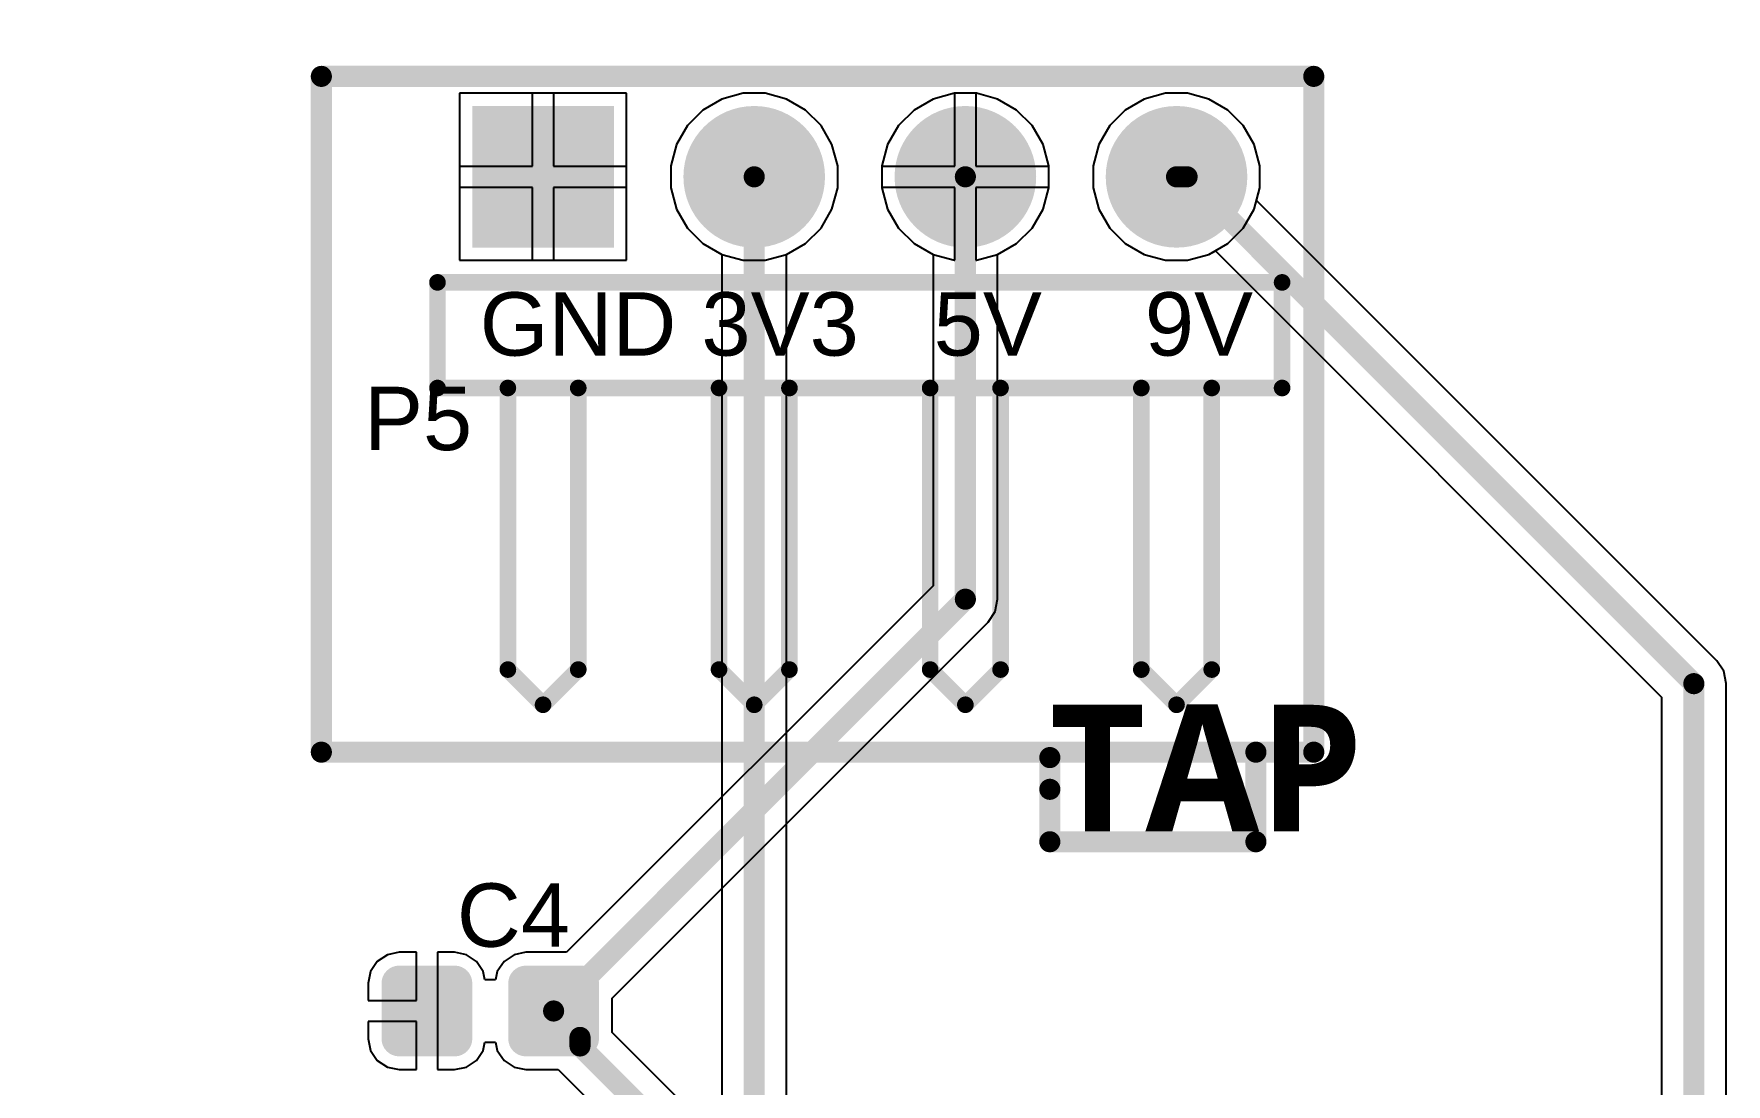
# Model space of a CAD drawing. Header units: inches. Extents: x 0.02 to 6.01, y 0.01 to 5.6.
# Drawn here: x 0.834 to 1.635, y 3.375 to 3.873 of the extents above; entities that cross this region are included whole.
import ezdxf

# ---------------------------------------------------------------- set-up
doc = ezdxf.new("R2010")
doc.units = ezdxf.units.IN
doc.header["$MEASUREMENT"] = 0
for name, color, linetype in [('Bottom Layer', 5, 'Continuous'), ('Bottom Solder', 6, 'Continuous'), ('Multi-Layer', 9, 'Continuous'), ('Pad Holes', 156, 'Continuous'), ('Top Layer', 1, 'Continuous'), ('Top Overlay', 2, 'Continuous'), ('Top Paste', 8, 'Continuous'), ('Top Solder', 216, 'Continuous')]:
    doc.layers.add(name, color=color, linetype=linetype)
doc.styles.add('Arial', font='', dxfattribs={"height": 0.2})
doc.styles.add('Segoe UI_Bold', font='', dxfattribs={"height": 0.2})
doc.styles.get('Arial').set_extended_font_data('Arial')
doc.styles.get('Segoe UI_Bold').set_extended_font_data('Segoe UI', bold=True)

# ---------------------------------------------------------------- blocks, each defined once
blk = doc.blocks.new('HDR1X4H_1')
at = {"layer": 'Bottom Layer'}
blk.add_hatch(color=5, dxfattribs=at).paths.add_polyline_path([(-0.02953, 0.02953), (0.02953, 0.02953), (0.02953, -0.02953), (-0.02953, -0.02953)])
h = blk.add_hatch(color=5, dxfattribs=at)
edge = h.paths.add_edge_path()
edge.add_arc((0.1, 0), 0.02953, 0, 360)
h = blk.add_hatch(color=5, dxfattribs=at)
edge = h.paths.add_edge_path()
edge.add_arc((0.2, 0), 0.02953, 0, 360)
h = blk.add_hatch(color=5, dxfattribs=at)
edge = h.paths.add_edge_path()
edge.add_arc((0.3, 0), 0.02953, 0, 360)
at = {"layer": 'Bottom Solder'}
blk.add_hatch(color=6, dxfattribs=at).paths.add_polyline_path([(-0.03353, 0.03353), (0.03353, 0.03353), (0.03353, -0.03353), (-0.03353, -0.03353)])
h = blk.add_hatch(color=6, dxfattribs=at)
edge = h.paths.add_edge_path()
edge.add_arc((0.1, 0), 0.03353, 0, 360)
h = blk.add_hatch(color=6, dxfattribs=at)
edge = h.paths.add_edge_path()
edge.add_arc((0.2, 0), 0.03353, 0, 360)
h = blk.add_hatch(color=6, dxfattribs=at)
edge = h.paths.add_edge_path()
edge.add_arc((0.3, 0), 0.03353, 0, 360)
at = {"layer": 'Multi-Layer'}
blk.add_hatch(color=9, dxfattribs=at).paths.add_polyline_path([(-0.02953, 0.02953), (0.02953, 0.02953), (0.02953, -0.02953), (-0.02953, -0.02953)])
h = blk.add_hatch(color=9, dxfattribs=at)
edge = h.paths.add_edge_path()
edge.add_arc((0.1, 0), 0.02953, 0, 360)
h = blk.add_hatch(color=9, dxfattribs=at)
edge = h.paths.add_edge_path()
edge.add_arc((0.2, 0), 0.02953, 0, 360)
h = blk.add_hatch(color=9, dxfattribs=at)
edge = h.paths.add_edge_path()
edge.add_arc((0.3, 0), 0.02953, 0, 360)
at = {"layer": 'Pad Holes'}
h = blk.add_hatch(color=7, dxfattribs=at)
edge = h.paths.add_edge_path()
edge.add_arc((0, 0), 0.01772, 0, 360)
h = blk.add_hatch(color=7, dxfattribs=at)
edge = h.paths.add_edge_path()
edge.add_arc((0.1, 0), 0.01772, 0, 360)
h = blk.add_hatch(color=7, dxfattribs=at)
edge = h.paths.add_edge_path()
edge.add_arc((0.2, 0), 0.01772, 0, 360)
h = blk.add_hatch(color=7, dxfattribs=at)
edge = h.paths.add_edge_path()
edge.add_arc((0.3, 0), 0.01772, 0, 360)
at = {"layer": 'Top Layer'}
blk.add_hatch(color=1, dxfattribs=at).paths.add_polyline_path([(-0.02953, 0.02953), (0.02953, 0.02953), (0.02953, -0.02953), (-0.02953, -0.02953)])
h = blk.add_hatch(color=1, dxfattribs=at)
edge = h.paths.add_edge_path()
edge.add_arc((0.1, 0), 0.02953, 0, 360)
h = blk.add_hatch(color=1, dxfattribs=at)
edge = h.paths.add_edge_path()
edge.add_arc((0.2, 0), 0.02953, 0, 360)
h = blk.add_hatch(color=1, dxfattribs=at)
edge = h.paths.add_edge_path()
edge.add_arc((0.3, 0), 0.02953, 0, 360)
at = {"layer": 'Top Solder'}
blk.add_hatch(color=216, dxfattribs=at).paths.add_polyline_path([(-0.03353, 0.03353), (0.03353, 0.03353), (0.03353, -0.03353), (-0.03353, -0.03353)])
h = blk.add_hatch(color=216, dxfattribs=at)
edge = h.paths.add_edge_path()
edge.add_arc((0.1, 0), 0.03353, 0, 360)
h = blk.add_hatch(color=216, dxfattribs=at)
edge = h.paths.add_edge_path()
edge.add_arc((0.2, 0), 0.03353, 0, 360)
h = blk.add_hatch(color=216, dxfattribs=at)
edge = h.paths.add_edge_path()
edge.add_arc((0.3, 0), 0.03353, 0, 360)
at = {"layer": 'Top Overlay'}
for points in [[(-0.05, -0.05, 0.00787, 0.00787, 0), (0.35, -0.05, 0.00787, 0.00787, 0)], [(-0.05, -0.1, 0.00787, 0.00787, 0), (-0.05, -0.05, 0.00787, 0.00787, 0)], [(0.35, -0.1, 0.00787, 0.00787, 0), (0.35, -0.05, 0.00787, 0.00787, 0)], [(-0.05, -0.1, 0.00787, 0.00787, 0), (0.35, -0.1, 0.00787, 0.00787, 0)], [(-0.01667, -0.23333, 0.00787, 0.00787, 0), (-0.01667, -0.1, 0.00787, 0.00787, 0)], [(0.01667, -0.23333, 0.00787, 0.00787, 0), (0.01667, -0.1, 0.00787, 0.00787, 0)], [(0.08333, -0.23333, 0.00787, 0.00787, 0), (0.08333, -0.1, 0.00787, 0.00787, 0)], [(0.11667, -0.23333, 0.00787, 0.00787, 0), (0.11667, -0.1, 0.00787, 0.00787, 0)], [(0.18333, -0.23333, 0.00787, 0.00787, 0), (0.18333, -0.1, 0.00787, 0.00787, 0)], [(0.21667, -0.23333, 0.00787, 0.00787, 0), (0.21667, -0.1, 0.00787, 0.00787, 0)], [(0.28333, -0.23333, 0.00787, 0.00787, 0), (0.28333, -0.1, 0.00787, 0.00787, 0)], [(0.31667, -0.23333, 0.00787, 0.00787, 0), (0.31667, -0.1, 0.00787, 0.00787, 0)], [(-0.01667, -0.23333, 0.00787, 0.00787, 0), (0, -0.25, 0.00787, 0.00787, 0)], [(0, -0.25, 0.00787, 0.00787, 0), (0.01667, -0.23333, 0.00787, 0.00787, 0)], [(0.08333, -0.23333, 0.00787, 0.00787, 0), (0.1, -0.25, 0.00787, 0.00787, 0)], [(0.1, -0.25, 0.00787, 0.00787, 0), (0.11667, -0.23333, 0.00787, 0.00787, 0)], [(0.18333, -0.23333, 0.00787, 0.00787, 0), (0.2, -0.25, 0.00787, 0.00787, 0)], [(0.2, -0.25, 0.00787, 0.00787, 0), (0.21667, -0.23333, 0.00787, 0.00787, 0)], [(0.28333, -0.23333, 0.00787, 0.00787, 0), (0.3, -0.25, 0.00787, 0.00787, 0)], [(0.3, -0.25, 0.00787, 0.00787, 0), (0.31667, -0.23333, 0.00787, 0.00787, 0)]]:
    blk.add_lwpolyline(points, format="xyseb", dxfattribs=at)
for points in [[(-0.05197, -0.05, 0.00394, 0.00394, 1), (-0.04803, -0.05, 0.00394, 0.00394, 1)], [(-0.05197, -0.05, 0.00394, 0.00394, 1), (-0.04803, -0.05, 0.00394, 0.00394, 1)], [(0.34803, -0.05, 0.00394, 0.00394, 1), (0.35197, -0.05, 0.00394, 0.00394, 1)], [(0.34803, -0.05, 0.00394, 0.00394, 1), (0.35197, -0.05, 0.00394, 0.00394, 1)], [(-0.05197, -0.1, 0.00394, 0.00394, 1), (-0.04803, -0.1, 0.00394, 0.00394, 1)], [(-0.05197, -0.1, 0.00394, 0.00394, 1), (-0.04803, -0.1, 0.00394, 0.00394, 1)], [(-0.01863, -0.1, 0.00394, 0.00394, 1), (-0.0147, -0.1, 0.00394, 0.00394, 1)], [(0.0147, -0.1, 0.00394, 0.00394, 1), (0.01864, -0.1, 0.00394, 0.00394, 1)], [(0.08137, -0.1, 0.00394, 0.00394, 1), (0.0853, -0.1, 0.00394, 0.00394, 1)], [(0.1147, -0.1, 0.00394, 0.00394, 1), (0.11864, -0.1, 0.00394, 0.00394, 1)], [(0.18136, -0.1, 0.00394, 0.00394, 1), (0.1853, -0.1, 0.00394, 0.00394, 1)], [(0.2147, -0.1, 0.00394, 0.00394, 1), (0.21863, -0.1, 0.00394, 0.00394, 1)], [(0.28136, -0.1, 0.00394, 0.00394, 1), (0.2853, -0.1, 0.00394, 0.00394, 1)], [(0.3147, -0.1, 0.00394, 0.00394, 1), (0.31863, -0.1, 0.00394, 0.00394, 1)], [(0.34803, -0.1, 0.00394, 0.00394, 1), (0.35197, -0.1, 0.00394, 0.00394, 1)], [(0.34803, -0.1, 0.00394, 0.00394, 1), (0.35197, -0.1, 0.00394, 0.00394, 1)], [(-0.01863, -0.23333, 0.00394, 0.00394, 1), (-0.0147, -0.23333, 0.00394, 0.00394, 1)], [(-0.01863, -0.23333, 0.00394, 0.00394, 1), (-0.0147, -0.23333, 0.00394, 0.00394, 1)], [(0.0147, -0.23333, 0.00394, 0.00394, 1), (0.01864, -0.23333, 0.00394, 0.00394, 1)], [(0.0147, -0.23333, 0.00394, 0.00394, 1), (0.01864, -0.23333, 0.00394, 0.00394, 1)], [(0.08137, -0.23333, 0.00394, 0.00394, 1), (0.0853, -0.23333, 0.00394, 0.00394, 1)], [(0.08137, -0.23333, 0.00394, 0.00394, 1), (0.0853, -0.23333, 0.00394, 0.00394, 1)], [(0.1147, -0.23333, 0.00394, 0.00394, 1), (0.11864, -0.23333, 0.00394, 0.00394, 1)], [(0.1147, -0.23333, 0.00394, 0.00394, 1), (0.11864, -0.23333, 0.00394, 0.00394, 1)], [(0.18136, -0.23333, 0.00394, 0.00394, 1), (0.1853, -0.23333, 0.00394, 0.00394, 1)], [(0.18136, -0.23333, 0.00394, 0.00394, 1), (0.1853, -0.23333, 0.00394, 0.00394, 1)], [(0.2147, -0.23333, 0.00394, 0.00394, 1), (0.21863, -0.23333, 0.00394, 0.00394, 1)], [(0.2147, -0.23333, 0.00394, 0.00394, 1), (0.21863, -0.23333, 0.00394, 0.00394, 1)], [(0.28136, -0.23333, 0.00394, 0.00394, 1), (0.2853, -0.23333, 0.00394, 0.00394, 1)], [(0.28136, -0.23333, 0.00394, 0.00394, 1), (0.2853, -0.23333, 0.00394, 0.00394, 1)], [(0.3147, -0.23333, 0.00394, 0.00394, 1), (0.31863, -0.23333, 0.00394, 0.00394, 1)], [(0.3147, -0.23333, 0.00394, 0.00394, 1), (0.31863, -0.23333, 0.00394, 0.00394, 1)], [(-0.00197, -0.25, 0.00394, 0.00394, 1), (0.00197, -0.25, 0.00394, 0.00394, 1)], [(-0.00197, -0.25, 0.00394, 0.00394, 1), (0.00197, -0.25, 0.00394, 0.00394, 1)], [(0.09803, -0.25, 0.00394, 0.00394, 1), (0.10197, -0.25, 0.00394, 0.00394, 1)], [(0.09803, -0.25, 0.00394, 0.00394, 1), (0.10197, -0.25, 0.00394, 0.00394, 1)], [(0.19803, -0.25, 0.00394, 0.00394, 1), (0.20197, -0.25, 0.00394, 0.00394, 1)], [(0.19803, -0.25, 0.00394, 0.00394, 1), (0.20197, -0.25, 0.00394, 0.00394, 1)], [(0.29803, -0.25, 0.00394, 0.00394, 1), (0.30197, -0.25, 0.00394, 0.00394, 1)], [(0.29803, -0.25, 0.00394, 0.00394, 1), (0.30197, -0.25, 0.00394, 0.00394, 1)]]:
    blk.add_lwpolyline(points, format="xyseb", close=True, dxfattribs=at)
blk = doc.blocks.new('C0603_29')
at = {"layer": 'Top Layer'}
h = blk.add_hatch(color=1, dxfattribs=at)
edge = h.paths.add_edge_path()
edge.add_arc((0.01312, 0.04312), 0.00438, 0, 90)
edge.add_line((0.01312, 0.0475), (-0.01312, 0.0475))
edge.add_arc((-0.01312, 0.04312), 0.00438, 90, 180)
edge.add_line((-0.0175, 0.04312), (-0.0175, 0.01688))
edge.add_arc((-0.01312, 0.01688), 0.00438, 180, 270)
edge.add_line((-0.01312, 0.0125), (0.01312, 0.0125))
edge.add_arc((0.01312, 0.01688), 0.00438, 270, 360)
edge.add_line((0.0175, 0.01688), (0.0175, 0.04312))
h = blk.add_hatch(color=1, dxfattribs=at)
edge = h.paths.add_edge_path()
edge.add_arc((0.01312, -0.01688), 0.00438, 0, 90)
edge.add_line((0.01312, -0.0125), (-0.01312, -0.0125))
edge.add_arc((-0.01312, -0.01688), 0.00438, 90, 180)
edge.add_line((-0.0175, -0.01688), (-0.0175, -0.04312))
edge.add_arc((-0.01312, -0.04312), 0.00438, 180, 270)
edge.add_line((-0.01312, -0.0475), (0.01312, -0.0475))
edge.add_arc((0.01312, -0.04312), 0.00438, 270, 360)
edge.add_line((0.0175, -0.04312), (0.0175, -0.01688))
at = {"layer": 'Top Paste'}
h = blk.add_hatch(color=8, dxfattribs=at)
edge = h.paths.add_edge_path()
edge.add_arc((0.01312, 0.04312), 0.00438, 0, 90)
edge.add_line((0.01312, 0.0475), (-0.01312, 0.0475))
edge.add_arc((-0.01312, 0.04312), 0.00438, 90, 180)
edge.add_line((-0.0175, 0.04312), (-0.0175, 0.01688))
edge.add_arc((-0.01312, 0.01688), 0.00438, 180, 270)
edge.add_line((-0.01312, 0.0125), (0.01312, 0.0125))
edge.add_arc((0.01312, 0.01688), 0.00438, 270, 360)
edge.add_line((0.0175, 0.01688), (0.0175, 0.04312))
h = blk.add_hatch(color=8, dxfattribs=at)
edge = h.paths.add_edge_path()
edge.add_arc((0.01312, -0.01688), 0.00438, 0, 90)
edge.add_line((0.01312, -0.0125), (-0.01312, -0.0125))
edge.add_arc((-0.01312, -0.01688), 0.00438, 90, 180)
edge.add_line((-0.0175, -0.01688), (-0.0175, -0.04312))
edge.add_arc((-0.01312, -0.04312), 0.00438, 180, 270)
edge.add_line((-0.01312, -0.0475), (0.01312, -0.0475))
edge.add_arc((0.01312, -0.04312), 0.00438, 270, 360)
edge.add_line((0.0175, -0.04312), (0.0175, -0.01688))
at = {"layer": 'Top Solder'}
h = blk.add_hatch(color=216, dxfattribs=at)
edge = h.paths.add_edge_path()
edge.add_arc((0.01312, 0.04312), 0.00838, 0, 90)
edge.add_line((0.01312, 0.0515), (-0.01312, 0.0515))
edge.add_arc((-0.01312, 0.04312), 0.00838, 90, 180)
edge.add_line((-0.0215, 0.04312), (-0.0215, 0.01688))
edge.add_arc((-0.01312, 0.01688), 0.00838, 180, 270)
edge.add_line((-0.01312, 0.0085), (0.01312, 0.0085))
edge.add_arc((0.01312, 0.01688), 0.00838, 270, 360)
edge.add_line((0.0215, 0.01688), (0.0215, 0.04312))
h = blk.add_hatch(color=216, dxfattribs=at)
edge = h.paths.add_edge_path()
edge.add_arc((0.01312, -0.01688), 0.00838, 0, 90)
edge.add_line((0.01312, -0.0085), (-0.01312, -0.0085))
edge.add_arc((-0.01312, -0.01688), 0.00838, 90, 180)
edge.add_line((-0.0215, -0.01688), (-0.0215, -0.04312))
edge.add_arc((-0.01312, -0.04312), 0.00838, 180, 270)
edge.add_line((-0.01312, -0.0515), (0.01312, -0.0515))
edge.add_arc((0.01312, -0.04312), 0.00838, 270, 360)
edge.add_line((0.0215, -0.04312), (0.0215, -0.01688))

msp = doc.modelspace()

# ---------------------------------------------------------------- linework, layer by layer
at = {"layer": 'Bottom Layer'}
for p, q in [((1.11453, 3.84453), (1.03547, 3.84453)), ((1.03547, 3.84453), (1.03547, 3.76547)), ((1.11453, 3.76547), (1.11453, 3.84453)), ((1.15974, 3.84183), (1.15073, 3.83663)), ((1.1698, 3.84453), (1.15974, 3.84183)), ((1.1802, 3.84453), (1.1698, 3.84453)), ((1.19026, 3.84183), (1.1802, 3.84453)), ((1.19927, 3.83663), (1.19026, 3.84183)), ((1.25974, 3.84183), (1.25073, 3.83663)), ((1.2698, 3.84453), (1.25974, 3.84183)), ((1.27, 3.84453), (1.2698, 3.84453)), ((1.27, 3.81), (1.27, 3.84453)), ((1.2802, 3.84453), (1.28, 3.84453)), ((1.28, 3.84453), (1.28, 3.81)), ((1.29026, 3.84183), (1.2802, 3.84453)), ((1.29927, 3.83663), (1.29026, 3.84183)), ((1.35974, 3.84183), (1.35073, 3.83663)), ((1.3698, 3.84453), (1.35974, 3.84183)), ((1.3802, 3.84453), (1.3698, 3.84453)), ((1.39026, 3.84183), (1.3802, 3.84453)), ((1.39927, 3.83663), (1.39026, 3.84183)), ((1.15073, 3.83663), (1.14337, 3.82927)), ((1.20663, 3.82927), (1.19927, 3.83663)), ((1.25073, 3.83663), (1.24337, 3.82927)), ((1.30663, 3.82927), (1.29927, 3.83663)), ((1.35073, 3.83663), (1.34337, 3.82927)), ((1.40663, 3.82927), (1.39927, 3.83663)), ((1.14337, 3.82927), (1.13817, 3.82026)), ((1.21183, 3.82026), (1.20663, 3.82927)), ((1.24337, 3.82927), (1.23817, 3.82026)), ((1.31183, 3.82026), (1.30663, 3.82927)), ((1.34337, 3.82927), (1.33817, 3.82026)), ((1.41183, 3.82026), (1.40663, 3.82927)), ((1.13817, 3.82026), (1.13547, 3.8102)), ((1.21453, 3.8102), (1.21183, 3.82026)), ((1.23817, 3.82026), (1.23547, 3.8102)), ((1.31453, 3.8102), (1.31183, 3.82026)), ((1.33817, 3.82026), (1.33547, 3.8102)), ((1.41453, 3.8102), (1.41183, 3.82026)), ((1.13547, 3.8102), (1.13547, 3.7998)), ((1.21453, 3.7998), (1.21453, 3.8102)), ((1.23547, 3.8102), (1.23547, 3.81)), ((1.23547, 3.81), (1.27, 3.81)), ((1.28, 3.81), (1.31453, 3.81)), ((1.31453, 3.81), (1.31453, 3.8102)), ((1.33547, 3.8102), (1.33547, 3.7998)), ((1.41453, 3.7998), (1.41453, 3.8102)), ((1.13547, 3.7998), (1.13817, 3.78974)), ((1.21183, 3.78974), (1.21453, 3.7998)), ((1.27, 3.8), (1.23547, 3.8)), ((1.23547, 3.8), (1.23547, 3.7998)), ((1.23547, 3.7998), (1.23817, 3.78974)), ((1.27, 3.76547), (1.27, 3.8)), ((1.31453, 3.8), (1.28, 3.8)), ((1.28, 3.8), (1.28, 3.76547)), ((1.31183, 3.78974), (1.31453, 3.7998)), ((1.31453, 3.7998), (1.31453, 3.8)), ((1.33547, 3.7998), (1.33817, 3.78974)), ((1.41183, 3.78974), (1.41453, 3.7998)), ((1.13817, 3.78974), (1.14337, 3.78073)), ((1.20663, 3.78073), (1.21183, 3.78974)), ((1.23817, 3.78974), (1.24337, 3.78073)), ((1.30663, 3.78073), (1.31183, 3.78974)), ((1.33817, 3.78974), (1.34337, 3.78073)), ((1.40663, 3.78073), (1.41183, 3.78974)), ((1.14337, 3.78073), (1.15073, 3.77337)), ((1.19927, 3.77337), (1.20663, 3.78073)), ((1.24337, 3.78073), (1.25073, 3.77337)), ((1.29927, 3.77337), (1.30663, 3.78073)), ((1.34337, 3.78073), (1.35073, 3.77337)), ((1.39927, 3.77337), (1.40663, 3.78073)), ((1.15073, 3.77337), (1.15971, 3.76819)), ((1.15971, 3.76819), (1.15971, 2.91)), ((1.19029, 3.76819), (1.19927, 3.77337)), ((1.19029, 2.91633), (1.19029, 3.76819)), ((1.25073, 3.77337), (1.25974, 3.76817)), ((1.25974, 3.76817), (1.2698, 3.76547)), ((1.2802, 3.76547), (1.29026, 3.76817)), ((1.29026, 3.76817), (1.29927, 3.77337)), ((1.35073, 3.77337), (1.35974, 3.76817)), ((1.35974, 3.76817), (1.3698, 3.76547)), ((1.3802, 3.76547), (1.39026, 3.76817)), ((1.39026, 3.76817), (1.39927, 3.77337)), ((1.03547, 3.76547), (1.11453, 3.76547)), ((1.2698, 3.76547), (1.27, 3.76547)), ((1.28, 3.76547), (1.2802, 3.76547)), ((1.3698, 3.76547), (1.3802, 3.76547))]:
    msp.add_line(p, q, dxfattribs=at)
for points in [[(0.03105, 3.43932, 0.01, 0.01, -0.226289), (1.45775, 5.59472, 0.01, 0.01, 0)], [(1.175, 2.91, 0.01, 0.01, 0), (1.175, 3.805, 0.01, 0.01, 0)]]:
    msp.add_lwpolyline(points, format="xyseb", dxfattribs=at)
msp.add_lwpolyline([(1.1725, 3.805, 0.005, 0.005, 1), (1.1775, 3.805, 0.005, 0.005, 1)], format="xyseb", close=True, dxfattribs=at)
at = {"layer": 'Top Layer'}
for p, q in [((1.07, 3.84453), (1.03547, 3.84453)), ((1.03547, 3.84453), (1.03547, 3.81)), ((1.07, 3.81), (1.07, 3.84453)), ((1.11453, 3.84453), (1.08, 3.84453)), ((1.08, 3.84453), (1.08, 3.81)), ((1.11453, 3.81), (1.11453, 3.84453)), ((1.15974, 3.84183), (1.15073, 3.83663)), ((1.1698, 3.84453), (1.15974, 3.84183)), ((1.1802, 3.84453), (1.1698, 3.84453)), ((1.19026, 3.84183), (1.1802, 3.84453)), ((1.19927, 3.83663), (1.19026, 3.84183)), ((1.25974, 3.84183), (1.25073, 3.83663)), ((1.2698, 3.84453), (1.25974, 3.84183)), ((1.2802, 3.84453), (1.2698, 3.84453)), ((1.29026, 3.84183), (1.2802, 3.84453)), ((1.29927, 3.83663), (1.29026, 3.84183)), ((1.35974, 3.84183), (1.35073, 3.83663)), ((1.3698, 3.84453), (1.35974, 3.84183)), ((1.3802, 3.84453), (1.3698, 3.84453)), ((1.39026, 3.84183), (1.3802, 3.84453)), ((1.39927, 3.83663), (1.39026, 3.84183)), ((1.15073, 3.83663), (1.14337, 3.82927)), ((1.20663, 3.82927), (1.19927, 3.83663)), ((1.25073, 3.83663), (1.24337, 3.82927)), ((1.30663, 3.82927), (1.29927, 3.83663)), ((1.35073, 3.83663), (1.34337, 3.82927)), ((1.40663, 3.82927), (1.39927, 3.83663)), ((1.14337, 3.82927), (1.13817, 3.82026)), ((1.21183, 3.82026), (1.20663, 3.82927)), ((1.24337, 3.82927), (1.23817, 3.82026)), ((1.31183, 3.82026), (1.30663, 3.82927)), ((1.34337, 3.82927), (1.33817, 3.82026)), ((1.41183, 3.82026), (1.40663, 3.82927)), ((1.13817, 3.82026), (1.13547, 3.8102)), ((1.21453, 3.8102), (1.21183, 3.82026)), ((1.23817, 3.82026), (1.23547, 3.8102)), ((1.31453, 3.8102), (1.31183, 3.82026)), ((1.33817, 3.82026), (1.33547, 3.8102)), ((1.41453, 3.8102), (1.41183, 3.82026)), ((1.03547, 3.81), (1.07, 3.81)), ((1.08, 3.81), (1.11453, 3.81)), ((1.13547, 3.8102), (1.13547, 3.7998)), ((1.21453, 3.7998), (1.21453, 3.8102)), ((1.23547, 3.8102), (1.23547, 3.7998)), ((1.31453, 3.7998), (1.31453, 3.8102)), ((1.33547, 3.8102), (1.33547, 3.7998)), ((1.41453, 3.7998), (1.41453, 3.8102)), ((1.07, 3.8), (1.03547, 3.8)), ((1.03547, 3.8), (1.03547, 3.76547)), ((1.07, 3.76547), (1.07, 3.8)), ((1.11453, 3.8), (1.08, 3.8)), ((1.08, 3.8), (1.08, 3.76547)), ((1.11453, 3.76547), (1.11453, 3.8)), ((1.13547, 3.7998), (1.13817, 3.78974)), ((1.21183, 3.78974), (1.21453, 3.7998)), ((1.23547, 3.7998), (1.23817, 3.78974)), ((1.31183, 3.78974), (1.31453, 3.7998)), ((1.33547, 3.7998), (1.33817, 3.78974)), ((1.4129, 3.79373), (1.41453, 3.7998)), ((1.63081, 3.57581), (1.4129, 3.79373)), ((1.13817, 3.78974), (1.14337, 3.78073)), ((1.20663, 3.78073), (1.21183, 3.78974)), ((1.23817, 3.78974), (1.24337, 3.78073)), ((1.30663, 3.78073), (1.31183, 3.78974)), ((1.33817, 3.78974), (1.34337, 3.78073)), ((1.14337, 3.78073), (1.15073, 3.77337)), ((1.19927, 3.77337), (1.20663, 3.78073)), ((1.24337, 3.78073), (1.25073, 3.77337)), ((1.29927, 3.77337), (1.30663, 3.78073)), ((1.34337, 3.78073), (1.35073, 3.77337)), ((1.15073, 3.77337), (1.15974, 3.76817)), ((1.15974, 3.76817), (1.1698, 3.76547)), ((1.1802, 3.76547), (1.19026, 3.76817)), ((1.19026, 3.76817), (1.19927, 3.77337)), ((1.25073, 3.77337), (1.25971, 3.76819)), ((1.25971, 3.76819), (1.25971, 3.61133)), ((1.29029, 3.76819), (1.29927, 3.77337)), ((1.29029, 3.605), (1.29029, 3.76819)), ((1.35073, 3.77337), (1.35974, 3.76817)), ((1.35974, 3.76817), (1.3698, 3.76547)), ((1.3802, 3.76547), (1.39026, 3.76817)), ((1.39026, 3.76817), (1.39339, 3.76998)), ((1.39339, 3.76998), (1.60471, 3.55866)), ((1.03547, 3.76547), (1.07, 3.76547)), ((1.08, 3.76547), (1.11453, 3.76547)), ((1.1698, 3.76547), (1.1802, 3.76547)), ((1.3698, 3.76547), (1.3802, 3.76547)), ((1.25971, 3.61133), (1.08615, 3.43778)), ((1.28581, 3.59419), (1.28913, 3.59915)), ((1.28913, 3.59915), (1.29029, 3.605)), ((1.10778, 3.41615), (1.28581, 3.59419)), ((1.63413, 3.57085), (1.63081, 3.57581)), ((1.63529, 3.565), (1.63413, 3.57085)), ((1.60471, 3.55866), (1.60471, 3.06633)), ((1.63529, 3.06), (1.63529, 3.565)), ((0.99651, 3.43349), (0.99333, 3.42873)), ((1.00127, 3.43667), (0.99651, 3.43349)), ((1.00687, 3.43778), (1.00127, 3.43667)), ((1.015, 3.43778), (1.00687, 3.43778)), ((1.015, 3.415), (1.015, 3.43778)), ((1.03313, 3.43778), (1.025, 3.43778)), ((1.025, 3.43778), (1.025, 3.41)), ((1.03873, 3.43667), (1.03313, 3.43778)), ((1.04349, 3.43349), (1.03873, 3.43667)), ((1.04667, 3.42873), (1.04349, 3.43349)), ((1.05651, 3.43349), (1.05333, 3.42873)), ((1.06127, 3.43667), (1.05651, 3.43349)), ((1.06688, 3.43778), (1.06127, 3.43667)), ((1.08615, 3.43778), (1.06688, 3.43778)), ((0.99333, 3.42873), (0.99222, 3.42313)), ((0.99222, 3.42313), (0.99222, 3.415)), ((1.04745, 3.42479), (1.04667, 3.42873)), ((1.05255, 3.42479), (1.04745, 3.42479)), ((1.05333, 3.42873), (1.05255, 3.42479)), ((0.99222, 3.415), (1.015, 3.415)), ((1.10778, 3.39979), (1.10778, 3.41615)), ((1.025, 3.41), (1.025, 3.38222)), ((1.015, 3.405), (0.99222, 3.405)), ((0.99222, 3.405), (0.99222, 3.39688)), ((1.015, 3.38222), (1.015, 3.405)), ((1.16175, 3.34583), (1.10778, 3.39979)), ((0.99222, 3.39688), (0.99333, 3.39127)), ((0.99333, 3.39127), (0.99651, 3.38651)), ((1.04349, 3.38651), (1.04667, 3.39127)), ((1.04667, 3.39127), (1.04745, 3.39521)), ((1.04745, 3.39521), (1.05255, 3.39521)), ((1.05255, 3.39521), (1.05333, 3.39127)), ((1.05333, 3.39127), (1.05651, 3.38651)), ((0.99651, 3.38651), (1.00127, 3.38333)), ((1.00127, 3.38333), (1.00687, 3.38222)), ((1.00687, 3.38222), (1.015, 3.38222)), ((1.025, 3.38222), (1.03313, 3.38222)), ((1.03313, 3.38222), (1.03873, 3.38333)), ((1.03873, 3.38333), (1.04349, 3.38651)), ((1.05651, 3.38651), (1.06127, 3.38333)), ((1.06127, 3.38333), (1.06688, 3.38222)), ((1.06688, 3.38222), (1.0821, 3.38222)), ((1.0821, 3.38222), (1.14012, 3.3242))]:
    msp.add_line(p, q, dxfattribs=at)
for points in [[(0.02921, 3.43752, 0.01, 0.01, -0.226289), (1.45591, 5.59291, 0.01, 0.01, 0)], [(1.275, 3.605, 0.01, 0.01, 0), (1.275, 3.805, 0.01, 0.01, 0)], [(1.375, 3.805, 0.01, 0.01, 0), (1.38, 3.805, 0.01, 0.01, 0)], [(1.38, 3.805, 0.01, 0.01, 0), (1.62, 3.565, 0.01, 0.01, 0)], [(1.08, 3.41, 0.01, 0.01, 0), (1.275, 3.605, 0.01, 0.01, 0)], [(1.62, 3.06, 0.01, 0.01, 0), (1.62, 3.565, 0.01, 0.01, 0)], [(1.08, 3.41, 0.01, 0.01, 0), (1.0925, 3.3975, 0.01, 0.01, 0)], [(1.0925, 3.39344, 0.01, 0.01, 0), (1.0925, 3.3975, 0.01, 0.01, 0)], [(1.0925, 3.39344, 0.01, 0.01, 0), (1.26094, 3.225, 0.01, 0.01, 0)]]:
    msp.add_lwpolyline(points, format="xyseb", dxfattribs=at)
for points in [[(1.2725, 3.805, 0.005, 0.005, 1), (1.2775, 3.805, 0.005, 0.005, 1)], [(1.3725, 3.805, 0.005, 0.005, 1), (1.3775, 3.805, 0.005, 0.005, 1)], [(1.3775, 3.805, 0.005, 0.005, 1), (1.3825, 3.805, 0.005, 0.005, 1)], [(1.3775, 3.805, 0.005, 0.005, 1), (1.3825, 3.805, 0.005, 0.005, 1)], [(1.2725, 3.605, 0.005, 0.005, 1), (1.2775, 3.605, 0.005, 0.005, 1)], [(1.2725, 3.605, 0.005, 0.005, 1), (1.2775, 3.605, 0.005, 0.005, 1)], [(1.6175, 3.565, 0.005, 0.005, 1), (1.6225, 3.565, 0.005, 0.005, 1)], [(1.6175, 3.565, 0.005, 0.005, 1), (1.6225, 3.565, 0.005, 0.005, 1)], [(1.0775, 3.41, 0.005, 0.005, 1), (1.0825, 3.41, 0.005, 0.005, 1)], [(1.0775, 3.41, 0.005, 0.005, 1), (1.0825, 3.41, 0.005, 0.005, 1)], [(1.09, 3.3975, 0.005, 0.005, 1), (1.095, 3.3975, 0.005, 0.005, 1)], [(1.09, 3.3975, 0.005, 0.005, 1), (1.095, 3.3975, 0.005, 0.005, 1)], [(1.09, 3.39344, 0.005, 0.005, 1), (1.095, 3.39344, 0.005, 0.005, 1)], [(1.09, 3.39344, 0.005, 0.005, 1), (1.095, 3.39344, 0.005, 0.005, 1)]]:
    msp.add_lwpolyline(points, format="xyseb", close=True, dxfattribs=at)
at = {"layer": 'Top Overlay'}
for points in [[(0.97, 3.53256, 0.01, 0.01, 0), (0.97, 3.85256, 0.01, 0.01, 0)], [(0.97, 3.85256, 0.01, 0.01, 0), (1.44, 3.85256, 0.01, 0.01, 0)], [(1.44, 3.53256, 0.01, 0.01, 0), (1.44, 3.85256, 0.01, 0.01, 0)], [(0.97, 3.53256, 0.01, 0.01, 0), (1.44, 3.53256, 0.01, 0.01, 0)], [(1.315, 3.51497, 0.01, 0.01, 0), (1.315, 3.53, 0.01, 0.01, 0)], [(1.41259, 3.49014, 0.01, 0.01, 0), (1.41259, 3.53256, 0.01, 0.01, 0)], [(1.315, 3.49014, 0.01, 0.01, 0), (1.315, 3.51497, 0.01, 0.01, 0)], [(1.315, 3.49014, 0.01, 0.01, 0), (1.41259, 3.49014, 0.01, 0.01, 0)]]:
    msp.add_lwpolyline(points, format="xyseb", dxfattribs=at)
for points in [[(0.9675, 3.85256, 0.005, 0.005, 1), (0.9725, 3.85256, 0.005, 0.005, 1)], [(0.9675, 3.85256, 0.005, 0.005, 1), (0.9725, 3.85256, 0.005, 0.005, 1)], [(1.4375, 3.85256, 0.005, 0.005, 1), (1.4425, 3.85256, 0.005, 0.005, 1)], [(1.4375, 3.85256, 0.005, 0.005, 1), (1.4425, 3.85256, 0.005, 0.005, 1)], [(0.9675, 3.53256, 0.005, 0.005, 1), (0.9725, 3.53256, 0.005, 0.005, 1)], [(0.9675, 3.53256, 0.005, 0.005, 1), (0.9725, 3.53256, 0.005, 0.005, 1)], [(1.3125, 3.53, 0.005, 0.005, 1), (1.3175, 3.53, 0.005, 0.005, 1)], [(1.41009, 3.53256, 0.005, 0.005, 1), (1.41509, 3.53256, 0.005, 0.005, 1)], [(1.4375, 3.53256, 0.005, 0.005, 1), (1.4425, 3.53256, 0.005, 0.005, 1)], [(1.4375, 3.53256, 0.005, 0.005, 1), (1.4425, 3.53256, 0.005, 0.005, 1)], [(1.3125, 3.51497, 0.005, 0.005, 1), (1.3175, 3.51497, 0.005, 0.005, 1)], [(1.3125, 3.51497, 0.005, 0.005, 1), (1.3175, 3.51497, 0.005, 0.005, 1)], [(1.3125, 3.49014, 0.005, 0.005, 1), (1.3175, 3.49014, 0.005, 0.005, 1)], [(1.3125, 3.49014, 0.005, 0.005, 1), (1.3175, 3.49014, 0.005, 0.005, 1)], [(1.41009, 3.49014, 0.005, 0.005, 1), (1.41509, 3.49014, 0.005, 0.005, 1)], [(1.41009, 3.49014, 0.005, 0.005, 1), (1.41509, 3.49014, 0.005, 0.005, 1)]]:
    msp.add_lwpolyline(points, format="xyseb", close=True, dxfattribs=at)

# ---------------------------------------------------------------- block references
msp.add_blockref('HDR1X4H_1', (1.075, 3.805))
at = {"rotation": 90}
msp.add_blockref('C0603_29', (1.05, 3.41), dxfattribs=at)

# ---------------------------------------------------------------- texts
at = {"layer": 'Top Overlay', "style": 'Arial'}
for s, p in [('GND', (1.045, 3.72033)), ('3V3', (1.15, 3.72033)), ('5V', (1.26, 3.72033)), ('9V', (1.36, 3.72033))]:
    msp.add_text(s, height=0.03, rotation=360, dxfattribs=at).set_placement(p)
at = {"layer": 'Top Overlay'}
for s, height, style, p in [('P5', 0.03, 'Arial', (0.99019, 3.67558)), ('TAP', 0.06, 'Segoe UI_Bold', (1.315, 3.495)), ('C4', 0.03, 'Arial', (1.0342, 3.44042))]:
    msp.add_text(s, height=height, dxfattribs=dict(at, style=style)).set_placement(p)

doc.saveas('drawing.dxf')
